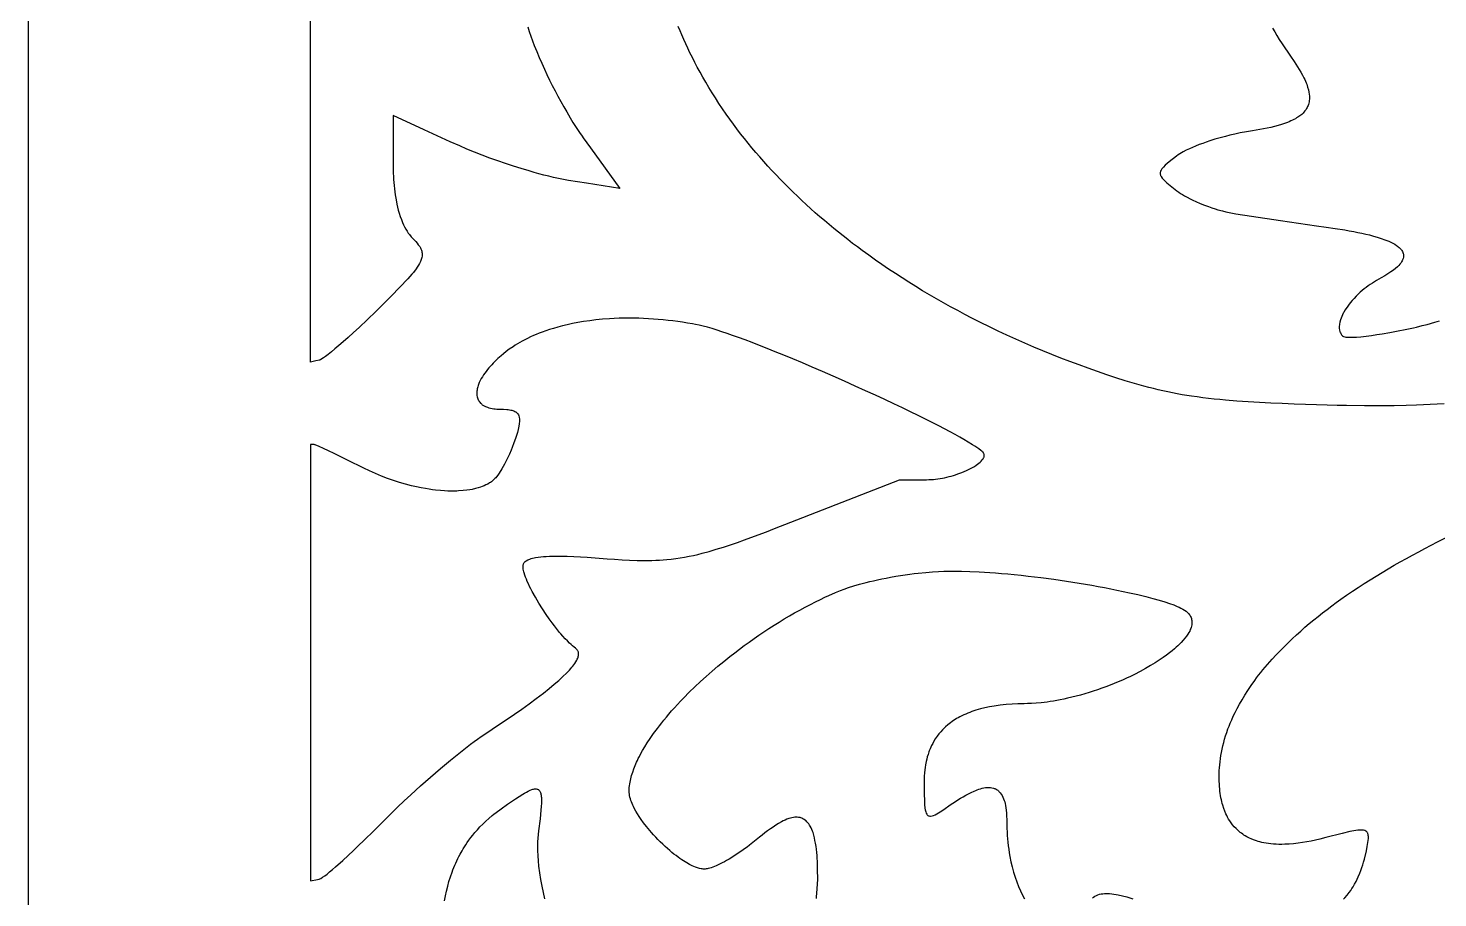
# Model space of a CAD drawing. Extents: x -500 to 500, y -1000 to 1000.
# Drawn here: x -500 to -250, y -553.6 to -399.3 of the extents above; entities that cross this region are included whole.
import ezdxf

# ---------------------------------------------------------------- set-up
doc = ezdxf.new("R2010")
doc.units = 0
doc.layers.add('APS_GEOMETR_', color=18, linetype='CONTINUOUS')

msp = doc.modelspace()

# ---------------------------------------------------------------- linework, layer by layer
at = {"layer": 'APS_GEOMETR_'}
for points in [[(-500, -1000), (500, -1000), (500, 1000), (-500, 1000)], [(-449.92, -550.63), (-448.67, -550.37), (-448.38, -550.31), (-448.25, -550.26), (-448.12, -550.2), (-447.79, -550), (-447.42, -549.74), (-447, -549.42), (-446.54, -549.04), (-446.03, -548.61), (-445.47, -548.12), (-444.21, -546.99), (-443.26, -546.13), (-442.32, -545.25), (-441.4, -544.36), (-440.47, -543.47), (-438.64, -541.67), (-436.82, -539.85), (-435.67, -538.71), (-434.5, -537.57), (-433.33, -536.45), (-432.15, -535.34), (-430.42, -533.77), (-428.67, -532.22), (-426.9, -530.7), (-425.11, -529.2), (-424.22, -528.48), (-423.33, -527.76), (-422.43, -527.06), (-421.53, -526.36), (-420.91, -525.91), (-420.29, -525.46), (-419.67, -525.02), (-419.04, -524.59), (-416.4, -522.83), (-415.08, -521.94), (-413.77, -521.04), (-412.47, -520.13), (-411.18, -519.21), (-409.9, -518.26), (-408.63, -517.3), (-407.63, -516.51), (-406.71, -515.75), (-405.9, -515.05), (-405.18, -514.39), (-404.55, -513.78), (-404.02, -513.23), (-403.79, -512.97), (-403.58, -512.73), (-403.39, -512.5), (-403.23, -512.29), (-403.05, -512.03), (-402.86, -511.74), (-402.69, -511.44), (-402.62, -511.29), (-402.55, -511.13), (-402.49, -510.98), (-402.45, -510.82), (-402.41, -510.66), (-402.39, -510.51), (-402.39, -510.35), (-402.4, -510.2), (-402.43, -510.05), (-402.47, -509.9), (-402.51, -509.82), (-402.56, -509.74), (-402.66, -509.6), (-402.79, -509.46), (-402.92, -509.34), (-403.19, -509.13), (-403.46, -508.92), (-403.72, -508.69), (-403.97, -508.46), (-404.38, -508.06), (-404.77, -507.65), (-405.16, -507.23), (-405.53, -506.8), (-405.76, -506.53), (-406.29, -505.87), (-406.65, -505.39), (-407.09, -504.81), (-407.59, -504.13), (-408.15, -503.34), (-408.8, -502.34), (-409.43, -501.33), (-410.04, -500.31), (-410.62, -499.27), (-410.85, -498.83), (-411.07, -498.38), (-411.29, -497.93), (-411.5, -497.48), (-411.65, -497.11), (-411.79, -496.73), (-411.93, -496.35), (-412.06, -495.97), (-412.11, -495.76), (-412.16, -495.55), (-412.2, -495.33), (-412.24, -495.12), (-412.24, -494.91), (-412.24, -494.7), (-412.24, -494.65), (-412.21, -494.53), (-412.18, -494.45), (-412.15, -494.35), (-412.09, -494.25), (-412.02, -494.13), (-411.86, -493.96), (-411.68, -493.81), (-411.37, -493.65), (-411.06, -493.51), (-410.8, -493.43), (-410.55, -493.36), (-410.29, -493.29), (-410.03, -493.24), (-409.56, -493.18), (-409.1, -493.12), (-408.63, -493.07), (-408.16, -493.04), (-407.52, -493.01), (-406.88, -493), (-406.24, -492.99), (-405.6, -492.99), (-404.42, -493.03), (-403.23, -493.08), (-402.05, -493.13), (-400.86, -493.2), (-397.31, -493.46), (-395.99, -493.55), (-394.67, -493.64), (-393.35, -493.71), (-392.02, -493.75), (-391.36, -493.77), (-390.7, -493.77), (-390.03, -493.77), (-389.37, -493.76), (-388.71, -493.74), (-388.05, -493.71), (-387.39, -493.67), (-386.73, -493.61), (-385.94, -493.53), (-385.15, -493.43), (-384.37, -493.32), (-383.58, -493.18), (-382.8, -493.03), (-382.02, -492.87), (-381.25, -492.69), (-380.47, -492.5), (-379.21, -492.16), (-377.96, -491.79), (-376.71, -491.4), (-375.46, -490.99), (-374.23, -490.56), (-372.99, -490.12), (-370.53, -489.22), (-369.08, -488.68), (-367.63, -488.12), (-364.73, -487), (-345.45, -479.48), (-340.66, -479.45), (-340.26, -479.43), (-339.86, -479.41), (-339.46, -479.38), (-339.06, -479.34), (-338.66, -479.28), (-338.27, -479.22), (-337.87, -479.15), (-337.47, -479.08), (-337.08, -478.99), (-336.69, -478.89), (-336.3, -478.79), (-335.91, -478.67), (-335.53, -478.55), (-335.15, -478.42), (-334.77, -478.29), (-334.4, -478.14), (-333.99, -477.98), (-333.6, -477.81), (-333.22, -477.63), (-332.86, -477.45), (-332.52, -477.26), (-332.2, -477.07), (-331.9, -476.88), (-331.63, -476.69), (-331.38, -476.5), (-331.16, -476.31), (-330.96, -476.12), (-330.79, -475.94), (-330.66, -475.75), (-330.55, -475.57), (-330.51, -475.48), (-330.48, -475.4), (-330.46, -475.31), (-330.45, -475.23), (-330.44, -475.13), (-330.45, -475.03), (-330.47, -474.94), (-330.49, -474.86), (-330.53, -474.79), (-330.57, -474.71), (-330.66, -474.58), (-330.76, -474.48), (-330.87, -474.39), (-331.03, -474.26), (-331.39, -473.98), (-331.75, -473.72), (-332.12, -473.46), (-332.5, -473.22), (-333.27, -472.75), (-334.05, -472.3), (-334.79, -471.88), (-335.6, -471.42), (-336.5, -470.94), (-337.47, -470.42), (-338.52, -469.87), (-339.65, -469.3), (-340.85, -468.69), (-342.14, -468.05), (-343.5, -467.38), (-344.94, -466.69), (-346.46, -465.97), (-348.05, -465.22), (-349.73, -464.44), (-351.48, -463.64), (-353.32, -462.81), (-355.23, -461.95), (-357.21, -461.08), (-359.11, -460.24), (-360.94, -459.46), (-362.69, -458.71), (-364.37, -458), (-365.98, -457.34), (-367.5, -456.72), (-368.96, -456.14), (-370.33, -455.6), (-371.63, -455.09), (-372.86, -454.63), (-374, -454.21), (-375.07, -453.82), (-376.06, -453.48), (-376.98, -453.17), (-377.81, -452.9), (-378.72, -452.62), (-379.55, -452.39), (-380.32, -452.2), (-381.02, -452.04), (-381.65, -451.91), (-382.2, -451.8), (-383.09, -451.65), (-383.94, -451.51), (-384.8, -451.38), (-385.66, -451.27), (-386.52, -451.16), (-387.38, -451.07), (-388.25, -450.99), (-389.11, -450.92), (-389.98, -450.87), (-390.85, -450.82), (-391.72, -450.79), (-392.58, -450.77), (-393.45, -450.77), (-394.32, -450.78), (-395.18, -450.8), (-396.05, -450.83), (-396.91, -450.88), (-398.13, -450.97), (-399.3, -451.09), (-400.42, -451.23), (-401.49, -451.38), (-402.51, -451.56), (-403.48, -451.74), (-404.39, -451.94), (-405.26, -452.15), (-406.07, -452.37), (-406.84, -452.59), (-407.55, -452.81), (-408.21, -453.03), (-408.83, -453.25), (-409.39, -453.46), (-409.9, -453.67), (-410.36, -453.86), (-410.91, -454.11), (-411.43, -454.36), (-411.92, -454.61), (-412.39, -454.86), (-412.83, -455.11), (-413.25, -455.35), (-413.64, -455.59), (-414.01, -455.83), (-414.67, -456.29), (-415.24, -456.71), (-415.72, -457.09), (-416.11, -457.43), (-416.69, -457.94), (-417.25, -458.47), (-417.53, -458.75), (-417.8, -459.03), (-418.06, -459.32), (-418.32, -459.61), (-418.56, -459.91), (-418.8, -460.21), (-419.03, -460.52), (-419.25, -460.84), (-419.45, -461.17), (-419.65, -461.5), (-419.83, -461.84), (-420, -462.18), (-420.15, -462.55), (-420.21, -462.73), (-420.27, -462.93), (-420.32, -463.12), (-420.37, -463.32), (-420.4, -463.52), (-420.43, -463.72), (-420.44, -463.92), (-420.44, -464.12), (-420.44, -464.32), (-420.42, -464.51), (-420.38, -464.71), (-420.33, -464.89), (-420.27, -465.07), (-420.19, -465.25), (-420.1, -465.41), (-420.01, -465.56), (-419.91, -465.7), (-419.8, -465.83), (-419.69, -465.94), (-419.57, -466.04), (-419.46, -466.13), (-419.34, -466.21), (-419.11, -466.35), (-418.9, -466.45), (-418.55, -466.58), (-418.28, -466.67), (-418.01, -466.74), (-417.73, -466.8), (-417.44, -466.84), (-417.16, -466.87), (-416.87, -466.9), (-416.3, -466.92), (-415.69, -466.94), (-415.09, -466.97), (-414.86, -466.99), (-414.64, -467.03), (-414.42, -467.07), (-414.2, -467.12), (-414.03, -467.17), (-413.87, -467.24), (-413.71, -467.31), (-413.55, -467.39), (-413.5, -467.42), (-413.39, -467.51), (-413.32, -467.58), (-413.23, -467.67), (-413.15, -467.77), (-413.06, -467.91), (-412.97, -468.13), (-412.9, -468.36), (-412.87, -468.7), (-412.86, -469.05), (-412.9, -469.5), (-412.98, -469.95), (-413.11, -470.5), (-413.25, -471.04), (-413.41, -471.58), (-413.57, -472.12), (-413.86, -472.92), (-414.16, -473.71), (-414.37, -474.21), (-414.66, -474.88), (-415.05, -475.71), (-415.54, -476.69), (-415.99, -477.49), (-416.47, -478.28), (-416.7, -478.62), (-416.95, -478.95), (-417.09, -479.11), (-417.23, -479.25), (-417.52, -479.53), (-417.84, -479.79), (-418, -479.91), (-418.17, -480.02), (-418.49, -480.2), (-418.82, -480.37), (-419.15, -480.52), (-419.49, -480.67), (-419.78, -480.76), (-420.17, -480.89), (-420.67, -481.02), (-421.27, -481.16), (-421.67, -481.23), (-422.21, -481.3), (-422.88, -481.38), (-423.7, -481.44), (-423.96, -481.45), (-424.58, -481.46), (-425.02, -481.46), (-425.56, -481.45), (-426.18, -481.42), (-426.89, -481.37), (-427.75, -481.28), (-428.28, -481.21), (-428.89, -481.13), (-429.56, -481.02), (-430.31, -480.89), (-431.12, -480.72), (-432, -480.53), (-433.08, -480.24), (-434.16, -479.93), (-435.22, -479.59), (-436.27, -479.23), (-437.35, -478.81), (-438.41, -478.36), (-439.46, -477.88), (-440.5, -477.38), (-443.35, -475.96), (-445.73, -474.78), (-446.74, -474.3), (-447.64, -473.88), (-448.42, -473.53), (-449.09, -473.26), (-449.19, -473.23), (-449.3, -473.21), (-449.53, -473.19), (-449.92, -473.2)]]:
    msp.add_lwpolyline(points, close=True, dxfattribs=at)
for points in [[(-411.41, -399.09), (-411.14, -399.92), (-410.85, -400.74), (-410.55, -401.56), (-410.24, -402.38), (-409.81, -403.44), (-409.37, -404.49), (-408.92, -405.53), (-408.45, -406.57), (-407.99, -407.54), (-407.52, -408.51), (-407.05, -409.47), (-406.56, -410.42), (-406.06, -411.37), (-405.55, -412.31), (-405.03, -413.25), (-404.5, -414.18), (-403.88, -415.24), (-403.39, -416.04), (-402.95, -416.73), (-402.24, -417.8), (-401.78, -418.47), (-401.58, -418.75), (-400.27, -420.55), (-395.05, -427.77), (-400.98, -426.83), (-402.58, -426.58), (-404.17, -426.32), (-405.06, -426.16), (-405.94, -425.99), (-406.81, -425.79), (-407.69, -425.59), (-408.56, -425.37), (-409.42, -425.14), (-410.29, -424.9), (-411.15, -424.65), (-412.55, -424.23), (-413.95, -423.79), (-415.35, -423.34), (-416.73, -422.86), (-418.11, -422.37), (-419.48, -421.85), (-420.85, -421.32), (-422.2, -420.76), (-423.46, -420.21), (-425.15, -419.46), (-429.78, -417.35), (-435.27, -414.83), (-435.28, -419.41), (-435.27, -423.98), (-435.27, -424.34), (-435.27, -424.51), (-435.25, -425.06), (-435.23, -425.61), (-435.2, -426.16), (-435.16, -426.7), (-435.11, -427.25), (-435.05, -427.8), (-434.99, -428.34), (-434.92, -428.89), (-434.76, -429.79), (-434.61, -430.54), (-434.36, -431.58), (-434.2, -432.14), (-434.01, -432.7), (-433.82, -433.25), (-433.61, -433.8), (-433.43, -434.2), (-433.24, -434.59), (-433.03, -434.97), (-432.81, -435.35), (-432.59, -435.66), (-432.39, -435.93), (-432.07, -436.33), (-431.84, -436.57), (-431.74, -436.67), (-431.5, -436.93), (-431.26, -437.19), (-431.03, -437.45), (-430.81, -437.73), (-430.7, -437.88), (-430.57, -438.08), (-430.43, -438.31), (-430.37, -438.44), (-430.31, -438.58), (-430.25, -438.72), (-430.21, -438.88), (-430.17, -439.05), (-430.14, -439.22), (-430.13, -439.4), (-430.13, -439.59), (-430.15, -439.79), (-430.19, -439.99), (-430.23, -440.18), (-430.29, -440.36), (-430.35, -440.54), (-430.43, -440.71), (-430.59, -441.06), (-430.79, -441.39), (-431, -441.72), (-431.22, -442.04), (-431.69, -442.65), (-431.96, -442.98), (-432.29, -443.36), (-432.67, -443.79), (-433.12, -444.28), (-433.62, -444.82), (-434.19, -445.41), (-435.49, -446.75), (-436.92, -448.18), (-438.37, -449.61), (-439.84, -451.01), (-441.31, -452.41), (-442.32, -453.34), (-443.25, -454.18), (-444.11, -454.95), (-444.89, -455.63), (-445.6, -456.23), (-446.23, -456.76), (-446.78, -457.2), (-447.26, -457.55), (-447.61, -457.8), (-447.91, -458), (-448.16, -458.14), (-448.26, -458.19), (-448.35, -458.22), (-448.96, -458.35), (-449.92, -458.55), (-449.92, -257.64)], [(-248.87, -465.97), (-250.11, -466.05), (-251.34, -466.12), (-252.57, -466.18), (-253.81, -466.23), (-255.61, -466.28), (-257.75, -466.31), (-260.22, -466.33), (-263.02, -466.32), (-266.17, -466.27), (-267.86, -466.24), (-269.64, -466.2), (-271.5, -466.15), (-273.45, -466.09), (-275.48, -466.01), (-277.59, -465.93), (-279.6, -465.84), (-281.62, -465.74), (-283.63, -465.62), (-285.64, -465.48), (-287.65, -465.32), (-288.66, -465.23), (-289.66, -465.12), (-290.66, -465.01), (-291.66, -464.89), (-292.66, -464.76), (-293.66, -464.62), (-294.51, -464.49), (-295.36, -464.35), (-296.21, -464.19), (-297.06, -464.03), (-297.91, -463.85), (-298.76, -463.67), (-299.6, -463.47), (-300.44, -463.27), (-301.28, -463.06), (-302.12, -462.84), (-302.95, -462.61), (-303.79, -462.37), (-304.62, -462.13), (-305.44, -461.87), (-307.09, -461.35), (-308.73, -460.8), (-310.36, -460.24), (-311.99, -459.66), (-313.62, -459.07), (-315.24, -458.47), (-316.86, -457.84), (-318.46, -457.21), (-320.07, -456.56), (-321.66, -455.89), (-323.25, -455.21), (-324.84, -454.51), (-326.41, -453.79), (-327.98, -453.06), (-329.53, -452.31), (-331.08, -451.55), (-332.63, -450.77), (-333.89, -450.11), (-335.15, -449.44), (-336.41, -448.75), (-337.66, -448.06), (-338.9, -447.35), (-340.14, -446.63), (-341.37, -445.9), (-342.59, -445.16), (-343.8, -444.41), (-345.01, -443.64), (-346.21, -442.86), (-347.4, -442.07), (-348.58, -441.27), (-349.75, -440.45), (-350.92, -439.62), (-352.07, -438.78), (-352.93, -438.14), (-353.78, -437.5), (-354.63, -436.84), (-355.47, -436.18), (-356.31, -435.51), (-357.14, -434.84), (-357.97, -434.15), (-358.79, -433.46), (-359.6, -432.76), (-360.41, -432.05), (-361.21, -431.34), (-362.01, -430.62), (-362.8, -429.89), (-363.58, -429.15), (-364.35, -428.4), (-365.12, -427.65), (-365.88, -426.89), (-366.63, -426.12), (-367.37, -425.34), (-368.1, -424.56), (-368.83, -423.77), (-369.55, -422.97), (-370.26, -422.17), (-370.95, -421.35), (-371.64, -420.53), (-372.32, -419.71), (-372.99, -418.87), (-373.65, -418.03), (-374.3, -417.18), (-374.94, -416.32), (-375.57, -415.46), (-376.19, -414.59), (-376.86, -413.62), (-377.5, -412.65), (-378.12, -411.7), (-378.71, -410.76), (-379.28, -409.83), (-379.83, -408.92), (-380.35, -408.01), (-380.85, -407.12), (-381.33, -406.24), (-381.78, -405.38), (-382.21, -404.53), (-382.63, -403.7), (-383.02, -402.88), (-383.39, -402.07), (-383.75, -401.29), (-384.08, -400.51), (-384.4, -399.76), (-384.7, -399.02)], [(-279.31, -399.28), (-278.92, -399.96), (-278.53, -400.63), (-278.12, -401.3), (-277.63, -402.06), (-277.14, -402.81), (-276.63, -403.55), (-276.12, -404.29), (-275.48, -405.22), (-275.17, -405.69), (-274.87, -406.17), (-274.57, -406.65), (-274.29, -407.13), (-274.02, -407.62), (-273.76, -408.12), (-273.61, -408.42), (-273.48, -408.7), (-273.37, -408.98), (-273.26, -409.25), (-273.09, -409.76), (-272.96, -410.23), (-272.86, -410.66), (-272.8, -411.04), (-272.77, -411.37), (-272.76, -411.65), (-272.77, -411.91), (-272.8, -412.16), (-272.84, -412.4), (-272.89, -412.63), (-272.95, -412.84), (-273.02, -413.04), (-273.1, -413.23), (-273.19, -413.41), (-273.28, -413.57), (-273.37, -413.72), (-273.56, -413.99), (-273.74, -414.21), (-273.9, -414.38), (-274.14, -414.6), (-274.45, -414.84), (-274.83, -415.1), (-275.04, -415.24), (-275.27, -415.37), (-275.51, -415.51), (-275.78, -415.64), (-276.06, -415.78), (-276.35, -415.91), (-276.67, -416.04), (-277, -416.16), (-277.35, -416.28), (-277.71, -416.4), (-278.34, -416.59), (-278.98, -416.75), (-279.62, -416.91), (-280.27, -417.05), (-280.91, -417.18), (-281.56, -417.3), (-282.86, -417.52), (-283.96, -417.71), (-285.06, -417.91), (-286, -418.11), (-286.86, -418.31), (-287.65, -418.51), (-288.36, -418.69), (-289.54, -419.03), (-290.42, -419.3), (-291.06, -419.52), (-291.69, -419.75), (-292.33, -419.98), (-292.96, -420.23), (-293.51, -420.47), (-294.06, -420.72), (-294.61, -420.98), (-295.15, -421.24), (-295.46, -421.42), (-295.76, -421.61), (-296.06, -421.81), (-296.35, -422.01), (-297.67, -423.05), (-298.33, -423.62), (-298.65, -423.95), (-298.95, -424.29), (-299.07, -424.49), (-299.17, -424.7), (-299.22, -424.9), (-299.23, -425.07), (-299.22, -425.22), (-299.2, -425.35), (-299.16, -425.45), (-299.13, -425.53), (-299.09, -425.61), (-298.89, -425.9), (-298.66, -426.17), (-298.36, -426.47), (-298.05, -426.75), (-297.17, -427.47), (-296.27, -428.18), (-295.95, -428.41), (-295.62, -428.63), (-295.29, -428.85), (-294.95, -429.05), (-294.45, -429.32), (-293.95, -429.58), (-293.44, -429.83), (-292.92, -430.08), (-292.12, -430.42), (-291.37, -430.71), (-290.69, -430.97), (-290.06, -431.18), (-289.5, -431.36), (-289, -431.52), (-288.2, -431.74), (-287.61, -431.89), (-287.01, -432.01), (-286.41, -432.13), (-285.81, -432.24), (-283.05, -432.65), (-277.93, -433.41), (-271.49, -434.36), (-269.83, -434.61), (-268.18, -434.85), (-266.52, -435.12), (-265.7, -435.26), (-264.87, -435.42), (-264.18, -435.55), (-263.49, -435.7), (-262.79, -435.85), (-262.1, -436.01), (-261.42, -436.19), (-260.74, -436.39), (-260.07, -436.61), (-259.4, -436.85), (-259.04, -436.98), (-258.69, -437.13), (-258.33, -437.29), (-257.99, -437.46), (-257.65, -437.65), (-257.33, -437.86), (-257.17, -437.97), (-257.02, -438.09), (-256.88, -438.21), (-256.74, -438.34), (-256.57, -438.51), (-256.47, -438.62), (-256.37, -438.76), (-256.28, -438.92), (-256.19, -439.1), (-256.13, -439.3), (-256.1, -439.42), (-256.09, -439.54), (-256.08, -439.64), (-256.08, -439.75), (-256.11, -439.97), (-256.16, -440.19), (-256.24, -440.4), (-256.34, -440.6), (-256.45, -440.8), (-256.58, -440.99), (-256.71, -441.16), (-256.92, -441.4), (-257.18, -441.66), (-257.51, -441.94), (-257.89, -442.25), (-258.33, -442.57), (-258.84, -442.91), (-259.4, -443.26), (-260.02, -443.61), (-260.86, -444.08), (-261.24, -444.31), (-261.61, -444.55), (-261.99, -444.8), (-262.35, -445.06), (-262.71, -445.32), (-263.06, -445.59), (-263.41, -445.88), (-263.75, -446.17), (-264.12, -446.51), (-264.49, -446.88), (-264.85, -447.27), (-265.2, -447.65), (-265.54, -448.05), (-265.84, -448.45), (-266.09, -448.81), (-266.47, -449.38), (-266.69, -449.75), (-266.78, -449.91), (-266.92, -450.2), (-267.05, -450.49), (-267.16, -450.78), (-267.27, -451.08), (-267.37, -451.48), (-267.43, -451.82), (-267.49, -452.29), (-267.47, -452.59), (-267.44, -452.83), (-267.36, -453.17), (-267.29, -453.34), (-267.22, -453.49), (-267.08, -453.71), (-266.98, -453.85), (-266.94, -453.9), (-266.83, -453.99), (-266.71, -454.05), (-266.5, -454.1), (-266.29, -454.14), (-265.78, -454.16), (-265.27, -454.17), (-264.45, -454.12), (-263.63, -454.06), (-262.69, -453.95), (-261.75, -453.82), (-260.81, -453.69), (-259.87, -453.55), (-258.51, -453.31), (-257.33, -453.09), (-255.47, -452.72), (-254.3, -452.47), (-253.81, -452.35), (-252.8, -452.1), (-251.92, -451.87), (-250.55, -451.49), (-249.69, -451.23)], [(-266.71, -553.87), (-266.48, -553.62), (-266.07, -553.15), (-265.73, -552.71), (-265.45, -552.32), (-265.23, -551.99), (-265.04, -551.69), (-264.76, -551.2), (-264.51, -550.74), (-264.3, -550.31), (-264.12, -549.92), (-263.83, -549.26), (-263.63, -548.76), (-263.46, -548.27), (-263.31, -547.79), (-263.17, -547.29), (-263.03, -546.8), (-262.67, -545.27), (-262.53, -544.54), (-262.39, -543.81), (-262.35, -543.47), (-262.31, -543.12), (-262.31, -542.94), (-262.32, -542.75), (-262.34, -542.57), (-262.36, -542.39), (-262.39, -542.29), (-262.43, -542.19), (-262.48, -542.1), (-262.53, -542.01), (-262.65, -541.89), (-262.76, -541.8), (-262.94, -541.71), (-263.21, -541.65), (-263.48, -541.61), (-263.82, -541.61), (-264.17, -541.64), (-264.89, -541.75), (-265.6, -541.88), (-266.95, -542.2), (-269.86, -542.96), (-270.92, -543.23), (-271.69, -543.4), (-272.46, -543.57), (-273.24, -543.71), (-274.01, -543.84), (-274.79, -543.95), (-275.58, -544.04), (-276.36, -544.1), (-277.14, -544.14), (-277.68, -544.15), (-278.2, -544.15), (-278.69, -544.13), (-279.16, -544.1), (-279.61, -544.06), (-280.04, -544), (-280.45, -543.94), (-280.84, -543.87), (-281.2, -543.79), (-281.54, -543.71), (-281.86, -543.62), (-282.15, -543.54), (-282.68, -543.36), (-283.1, -543.19), (-283.38, -543.06), (-283.65, -542.93), (-283.9, -542.79), (-284.15, -542.65), (-284.39, -542.5), (-284.61, -542.35), (-284.83, -542.19), (-285.04, -542.03), (-285.24, -541.86), (-285.43, -541.7), (-285.79, -541.36), (-286.11, -541.02), (-286.4, -540.67), (-286.66, -540.32), (-286.89, -539.99), (-287.1, -539.66), (-287.28, -539.34), (-287.44, -539.04), (-287.58, -538.76), (-287.79, -538.27), (-287.97, -537.77), (-288.15, -537.2), (-288.23, -536.89), (-288.31, -536.56), (-288.39, -536.22), (-288.46, -535.87), (-288.53, -535.5), (-288.59, -535.11), (-288.64, -534.71), (-288.69, -534.3), (-288.72, -533.87), (-288.75, -533.43), (-288.78, -532.98), (-288.79, -532.52), (-288.79, -532.04), (-288.78, -531.55), (-288.76, -531.05), (-288.73, -530.54), (-288.68, -530.02), (-288.63, -529.49), (-288.56, -528.94), (-288.47, -528.39), (-288.37, -527.83), (-288.26, -527.26), (-288.13, -526.68), (-287.98, -526.09), (-287.82, -525.49), (-287.64, -524.89), (-287.44, -524.28), (-287.22, -523.66), (-287.03, -523.16), (-286.81, -522.62), (-286.56, -522.03), (-286.27, -521.39), (-285.94, -520.72), (-285.58, -520.01), (-285.18, -519.26), (-284.73, -518.48), (-284.24, -517.67), (-283.7, -516.83), (-283.11, -515.96), (-282.47, -515.06), (-282.13, -514.6), (-281.78, -514.14), (-281.41, -513.67), (-281.03, -513.2), (-280.63, -512.72), (-280.22, -512.24), (-279.8, -511.75), (-279.36, -511.26), (-278.67, -510.52), (-277.98, -509.79), (-277.27, -509.07), (-276.55, -508.36), (-275.82, -507.66), (-275.07, -506.98), (-274.32, -506.3), (-273.56, -505.63), (-272.79, -504.98), (-272.01, -504.33), (-271.22, -503.7), (-270.43, -503.07), (-269.63, -502.45), (-268.82, -501.84), (-268.01, -501.25), (-267.19, -500.66), (-266.17, -499.94), (-265.14, -499.24), (-264.11, -498.54), (-263.07, -497.86), (-262.02, -497.2), (-260.96, -496.54), (-259.9, -495.89), (-258.82, -495.25), (-257.75, -494.63), (-256.67, -494.01), (-255.58, -493.4), (-254.49, -492.8), (-253.39, -492.21), (-252.29, -491.63), (-251.18, -491.06), (-250.08, -490.49), (-237.52, -484.17)], [(-360.22, -553.74), (-360.19, -553.53), (-360.12, -552.78), (-360.06, -552.12), (-360, -551.09), (-359.97, -550.44), (-359.97, -550.16), (-359.99, -548.81), (-360.02, -547.68), (-360.1, -546.11), (-360.15, -545.57), (-360.21, -545.03), (-360.28, -544.5), (-360.36, -543.96), (-360.46, -543.49), (-360.56, -543.01), (-360.68, -542.54), (-360.81, -542.07), (-360.92, -541.78), (-361.03, -541.49), (-361.16, -541.21), (-361.3, -540.93), (-361.43, -540.72), (-361.57, -540.51), (-361.72, -540.32), (-361.88, -540.13), (-362.01, -540), (-362.13, -539.9), (-362.37, -539.72), (-362.59, -539.59), (-362.78, -539.5), (-362.95, -539.44), (-363.08, -539.41), (-363.21, -539.38), (-363.41, -539.36), (-363.61, -539.34), (-363.82, -539.34), (-364.02, -539.34), (-364.29, -539.39), (-364.56, -539.44), (-364.83, -539.5), (-365.09, -539.57), (-365.43, -539.7), (-365.77, -539.84), (-366.1, -539.99), (-366.42, -540.15), (-366.92, -540.45), (-367.41, -540.75), (-367.9, -541.07), (-368.38, -541.4), (-368.87, -541.76), (-369.35, -542.13), (-369.82, -542.51), (-370.29, -542.89), (-371.17, -543.61), (-372.06, -544.3), (-372.51, -544.64), (-372.97, -544.97), (-373.43, -545.3), (-373.9, -545.62), (-374.83, -546.22), (-375.71, -546.76), (-376.13, -547), (-376.53, -547.22), (-376.91, -547.43), (-377.28, -547.62), (-377.63, -547.79), (-377.97, -547.94), (-378.29, -548.08), (-378.59, -548.2), (-378.87, -548.3), (-379.13, -548.38), (-379.38, -548.45), (-379.6, -548.49), (-379.77, -548.52), (-379.94, -548.53), (-380.11, -548.54), (-380.28, -548.53), (-380.45, -548.52), (-380.62, -548.49), (-380.96, -548.42), (-381.3, -548.33), (-381.63, -548.21), (-381.95, -548.08), (-382.27, -547.94), (-382.7, -547.72), (-383.21, -547.44), (-383.78, -547.09), (-384.09, -546.88), (-384.42, -546.66), (-384.75, -546.42), (-385.1, -546.15), (-385.47, -545.87), (-385.84, -545.57), (-386.23, -545.24), (-386.62, -544.9), (-387.03, -544.53), (-387.45, -544.14), (-387.89, -543.7), (-388.31, -543.28), (-388.71, -542.86), (-389.08, -542.46), (-389.43, -542.07), (-389.76, -541.69), (-390.35, -540.97), (-390.86, -540.31), (-391.28, -539.71), (-391.64, -539.19), (-391.92, -538.74), (-392.22, -538.23), (-392.51, -537.71), (-392.65, -537.45), (-392.78, -537.18), (-392.9, -536.91), (-393.01, -536.63), (-393.11, -536.35), (-393.2, -536.07), (-393.27, -535.79), (-393.33, -535.5), (-393.38, -535.22), (-393.41, -534.93), (-393.42, -534.64), (-393.41, -534.35), (-393.39, -534.05), (-393.36, -533.74), (-393.31, -533.43), (-393.26, -533.13), (-393.2, -532.82), (-393.14, -532.52), (-392.98, -531.92), (-392.79, -531.33), (-392.59, -530.74), (-392.36, -530.16), (-392.11, -529.59), (-391.96, -529.24), (-391.81, -528.93), (-391.6, -528.53), (-391.35, -528.04), (-391.03, -527.48), (-390.65, -526.84), (-390.2, -526.12), (-389.68, -525.34), (-389.08, -524.48), (-388.41, -523.57), (-388.04, -523.09), (-387.65, -522.59), (-387.24, -522.08), (-386.81, -521.56), (-386.36, -521.02), (-385.88, -520.47), (-385.38, -519.91), (-384.85, -519.33), (-384.3, -518.74), (-383.73, -518.14), (-382.76, -517.17), (-381.77, -516.21), (-380.77, -515.27), (-379.75, -514.34), (-378.72, -513.44), (-377.67, -512.54), (-376.61, -511.67), (-375.54, -510.81), (-374.7, -510.16), (-373.85, -509.51), (-373, -508.88), (-372.14, -508.25), (-371.27, -507.63), (-370.4, -507.03), (-369.51, -506.43), (-368.62, -505.85), (-367.73, -505.27), (-366.82, -504.71), (-365.91, -504.15), (-365, -503.61), (-364.07, -503.08), (-363.14, -502.56), (-362.21, -502.06), (-361.27, -501.57), (-360.35, -501.1), (-359.51, -500.68), (-358.73, -500.31), (-358.03, -499.98), (-356.84, -499.45), (-355.94, -499.08), (-355.28, -498.84), (-354.5, -498.57), (-353.59, -498.28), (-352.54, -497.98), (-351.37, -497.67), (-350.73, -497.51), (-350.06, -497.36), (-349.35, -497.2), (-348.62, -497.05), (-347.85, -496.89), (-347.04, -496.74), (-346.15, -496.58), (-345.28, -496.44), (-344.45, -496.32), (-343.66, -496.2), (-342.9, -496.1), (-342.17, -496.02), (-340.82, -495.88), (-339.61, -495.78), (-338.55, -495.71), (-337.62, -495.67), (-336.85, -495.65), (-335.77, -495.64), (-334.49, -495.65), (-333.01, -495.7), (-331.33, -495.78), (-329.46, -495.9), (-328.45, -495.97), (-327.38, -496.06), (-326.28, -496.16), (-325.12, -496.27), (-323.91, -496.4), (-322.65, -496.54), (-320.39, -496.81), (-318.13, -497.11), (-315.88, -497.43), (-313.63, -497.78), (-312.5, -497.97), (-311.38, -498.16), (-310.26, -498.36), (-309.14, -498.57), (-308.02, -498.79), (-306.9, -499.02), (-305.79, -499.25), (-304.68, -499.49), (-303.18, -499.83), (-301.81, -500.16), (-300.56, -500.49), (-299.44, -500.81), (-298.44, -501.11), (-297.57, -501.4), (-296.83, -501.67), (-296.21, -501.92), (-295.89, -502.06), (-295.57, -502.22), (-295.25, -502.39), (-294.95, -502.58), (-294.66, -502.78), (-294.53, -502.89), (-294.4, -503.01), (-294.27, -503.13), (-294.16, -503.26), (-294.05, -503.4), (-293.95, -503.54), (-293.85, -503.72), (-293.77, -503.89), (-293.71, -504.07), (-293.66, -504.24), (-293.63, -504.41), (-293.61, -504.57), (-293.61, -504.74), (-293.61, -504.89), (-293.64, -505.18), (-293.69, -505.44), (-293.75, -505.66), (-293.81, -505.83), (-293.9, -506.04), (-294.01, -506.29), (-294.16, -506.57), (-294.35, -506.87), (-294.57, -507.2), (-294.84, -507.55), (-295.14, -507.93), (-295.5, -508.31), (-295.69, -508.51), (-296.09, -508.9), (-296.38, -509.17), (-296.72, -509.47), (-297.13, -509.81), (-297.6, -510.18), (-298.13, -510.58), (-298.73, -511.01), (-299.4, -511.46), (-300.14, -511.94), (-300.94, -512.43), (-301.82, -512.94), (-302.78, -513.46), (-303.81, -513.99), (-304.52, -514.34), (-305.23, -514.67), (-305.95, -515), (-306.67, -515.31), (-307.4, -515.61), (-308.13, -515.91), (-308.86, -516.19), (-309.6, -516.46), (-310.35, -516.72), (-311.1, -516.97), (-311.85, -517.21), (-312.6, -517.44), (-313.36, -517.65), (-314.12, -517.86), (-314.88, -518.05), (-315.65, -518.23), (-316.32, -518.38), (-316.97, -518.51), (-317.59, -518.62), (-318.19, -518.73), (-318.77, -518.82), (-319.31, -518.89), (-320.33, -519.01), (-321.25, -519.1), (-322.05, -519.15), (-322.75, -519.18), (-323.34, -519.19), (-324.46, -519.21), (-325.52, -519.27), (-326.58, -519.35), (-327.64, -519.46), (-328.7, -519.6), (-329.51, -519.74), (-330.32, -519.91), (-331.13, -520.11), (-331.92, -520.34), (-332.29, -520.46), (-332.65, -520.59), (-333.01, -520.73), (-333.37, -520.87), (-333.73, -521.02), (-334.08, -521.18), (-334.43, -521.35), (-334.77, -521.52), (-335.06, -521.67), (-335.34, -521.84), (-335.61, -522.01), (-335.88, -522.18), (-336.15, -522.37), (-336.41, -522.56), (-336.67, -522.75), (-336.93, -522.95), (-337.34, -523.32), (-337.59, -523.56), (-337.87, -523.84), (-338.17, -524.16), (-338.48, -524.53), (-338.8, -524.96), (-338.96, -525.19), (-339.12, -525.43), (-339.37, -525.84), (-339.59, -526.25), (-339.77, -526.61), (-340.04, -527.19), (-340.19, -527.56), (-340.25, -527.72), (-340.41, -528.2), (-340.54, -528.64), (-340.65, -529.05), (-340.74, -529.42), (-340.86, -530.06), (-340.93, -530.53), (-341.02, -531.38), (-341.07, -532.09), (-341.1, -533.08), (-341.1, -535.22), (-341.06, -536.38), (-341.02, -537.06), (-340.96, -537.73), (-340.9, -538.04), (-340.83, -538.35), (-340.74, -538.59), (-340.63, -538.81), (-340.54, -538.93), (-340.42, -539.03), (-340.33, -539.08), (-340.25, -539.11), (-340.11, -539.15), (-340.01, -539.15), (-339.97, -539.15), (-339.7, -539.1), (-339.44, -539.02), (-339.15, -538.88), (-338.87, -538.74), (-338.24, -538.35), (-337.62, -537.95), (-336.47, -537.16), (-335.57, -536.55), (-335.12, -536.25), (-334.66, -535.97), (-334.19, -535.69), (-333.72, -535.42), (-333.24, -535.16), (-332.76, -534.92), (-332.23, -534.68), (-331.96, -534.57), (-331.68, -534.46), (-331.39, -534.36), (-331.1, -534.27), (-330.81, -534.19), (-330.52, -534.13), (-330.22, -534.08), (-329.93, -534.06), (-329.65, -534.05), (-329.36, -534.06), (-329.09, -534.1), (-328.82, -534.16), (-328.69, -534.21), (-328.56, -534.26), (-328.43, -534.31), (-328.31, -534.38), (-328.18, -534.46), (-328.06, -534.55), (-327.94, -534.64), (-327.83, -534.75), (-327.72, -534.86), (-327.62, -534.98), (-327.43, -535.23), (-327.26, -535.5), (-327.12, -535.78), (-327, -536.07), (-326.89, -536.36), (-326.82, -536.61), (-326.75, -536.91), (-326.68, -537.26), (-326.62, -537.66), (-326.56, -538.11), (-326.51, -538.61), (-326.48, -539.15), (-326.46, -539.75), (-326.45, -540.69), (-326.43, -541.31), (-326.4, -541.93), (-326.36, -542.55), (-326.31, -543.16), (-326.25, -543.78), (-326.19, -544.4), (-326.11, -545.01), (-326.01, -545.63), (-325.89, -546.32), (-325.7, -547.25), (-325.49, -548.16), (-325.24, -549.07), (-324.97, -549.97), (-324.68, -550.79), (-324.36, -551.6), (-324.01, -552.4), (-323.64, -553.18), (-323.29, -553.81)], [(-426.15, -554.17), (-425.99, -553.31), (-425.81, -552.44), (-425.6, -551.59), (-425.37, -550.74), (-425.11, -549.9), (-424.82, -549.08), (-424.67, -548.67), (-424.51, -548.26), (-424.34, -547.86), (-424.17, -547.46), (-423.98, -547.06), (-423.8, -546.67), (-423.6, -546.28), (-423.4, -545.9), (-423.06, -545.3), (-422.87, -544.97), (-422.64, -544.6), (-422.4, -544.22), (-422.13, -543.82), (-421.83, -543.39), (-421.5, -542.95), (-421.14, -542.5), (-420.76, -542.03), (-420.34, -541.55), (-419.88, -541.06), (-419.39, -540.56), (-418.86, -540.06), (-418.3, -539.55), (-417.69, -539.04), (-417.39, -538.8), (-417.03, -538.52), (-416.12, -537.85), (-414.97, -537.03), (-413.56, -536.07), (-412.94, -535.65), (-412.3, -535.26), (-411.98, -535.07), (-411.65, -534.89), (-411.32, -534.72), (-410.98, -534.56), (-410.68, -534.44), (-410.53, -534.38), (-410.37, -534.34), (-410.21, -534.32), (-410.05, -534.3), (-409.89, -534.31), (-409.73, -534.34), (-409.65, -534.37), (-409.58, -534.4), (-409.51, -534.44), (-409.45, -534.49), (-409.35, -534.59), (-409.27, -534.71), (-409.21, -534.82), (-409.16, -534.93), (-409.11, -535.1), (-409.07, -535.26), (-409.04, -535.44), (-409.01, -535.63), (-408.99, -535.84), (-408.98, -536.31), (-408.99, -536.84), (-409.02, -537.44), (-409.08, -538.11), (-409.15, -538.83), (-409.23, -539.61), (-409.5, -541.74), (-409.57, -542.4), (-409.63, -543.05), (-409.66, -543.68), (-409.68, -544.3), (-409.67, -545.24), (-409.64, -546.17), (-409.58, -547.1), (-409.49, -548.03), (-409.33, -549.21), (-409.14, -550.39), (-408.92, -551.56), (-408.68, -552.72), (-408.41, -553.84)], [(-311.27, -553.69), (-311.05, -553.51), (-310.81, -553.35), (-310.56, -553.22), (-310.29, -553.1), (-310, -553.01), (-309.71, -552.95), (-309.41, -552.9), (-309.11, -552.88), (-308.81, -552.87), (-308.51, -552.88), (-308.21, -552.89), (-307.83, -552.93), (-307.44, -552.99), (-307.06, -553.05), (-306.68, -553.13), (-305.92, -553.3), (-305.17, -553.49), (-304.1, -553.79)]]:
    msp.add_lwpolyline(points, dxfattribs=at)

doc.saveas('drawing.dxf')
